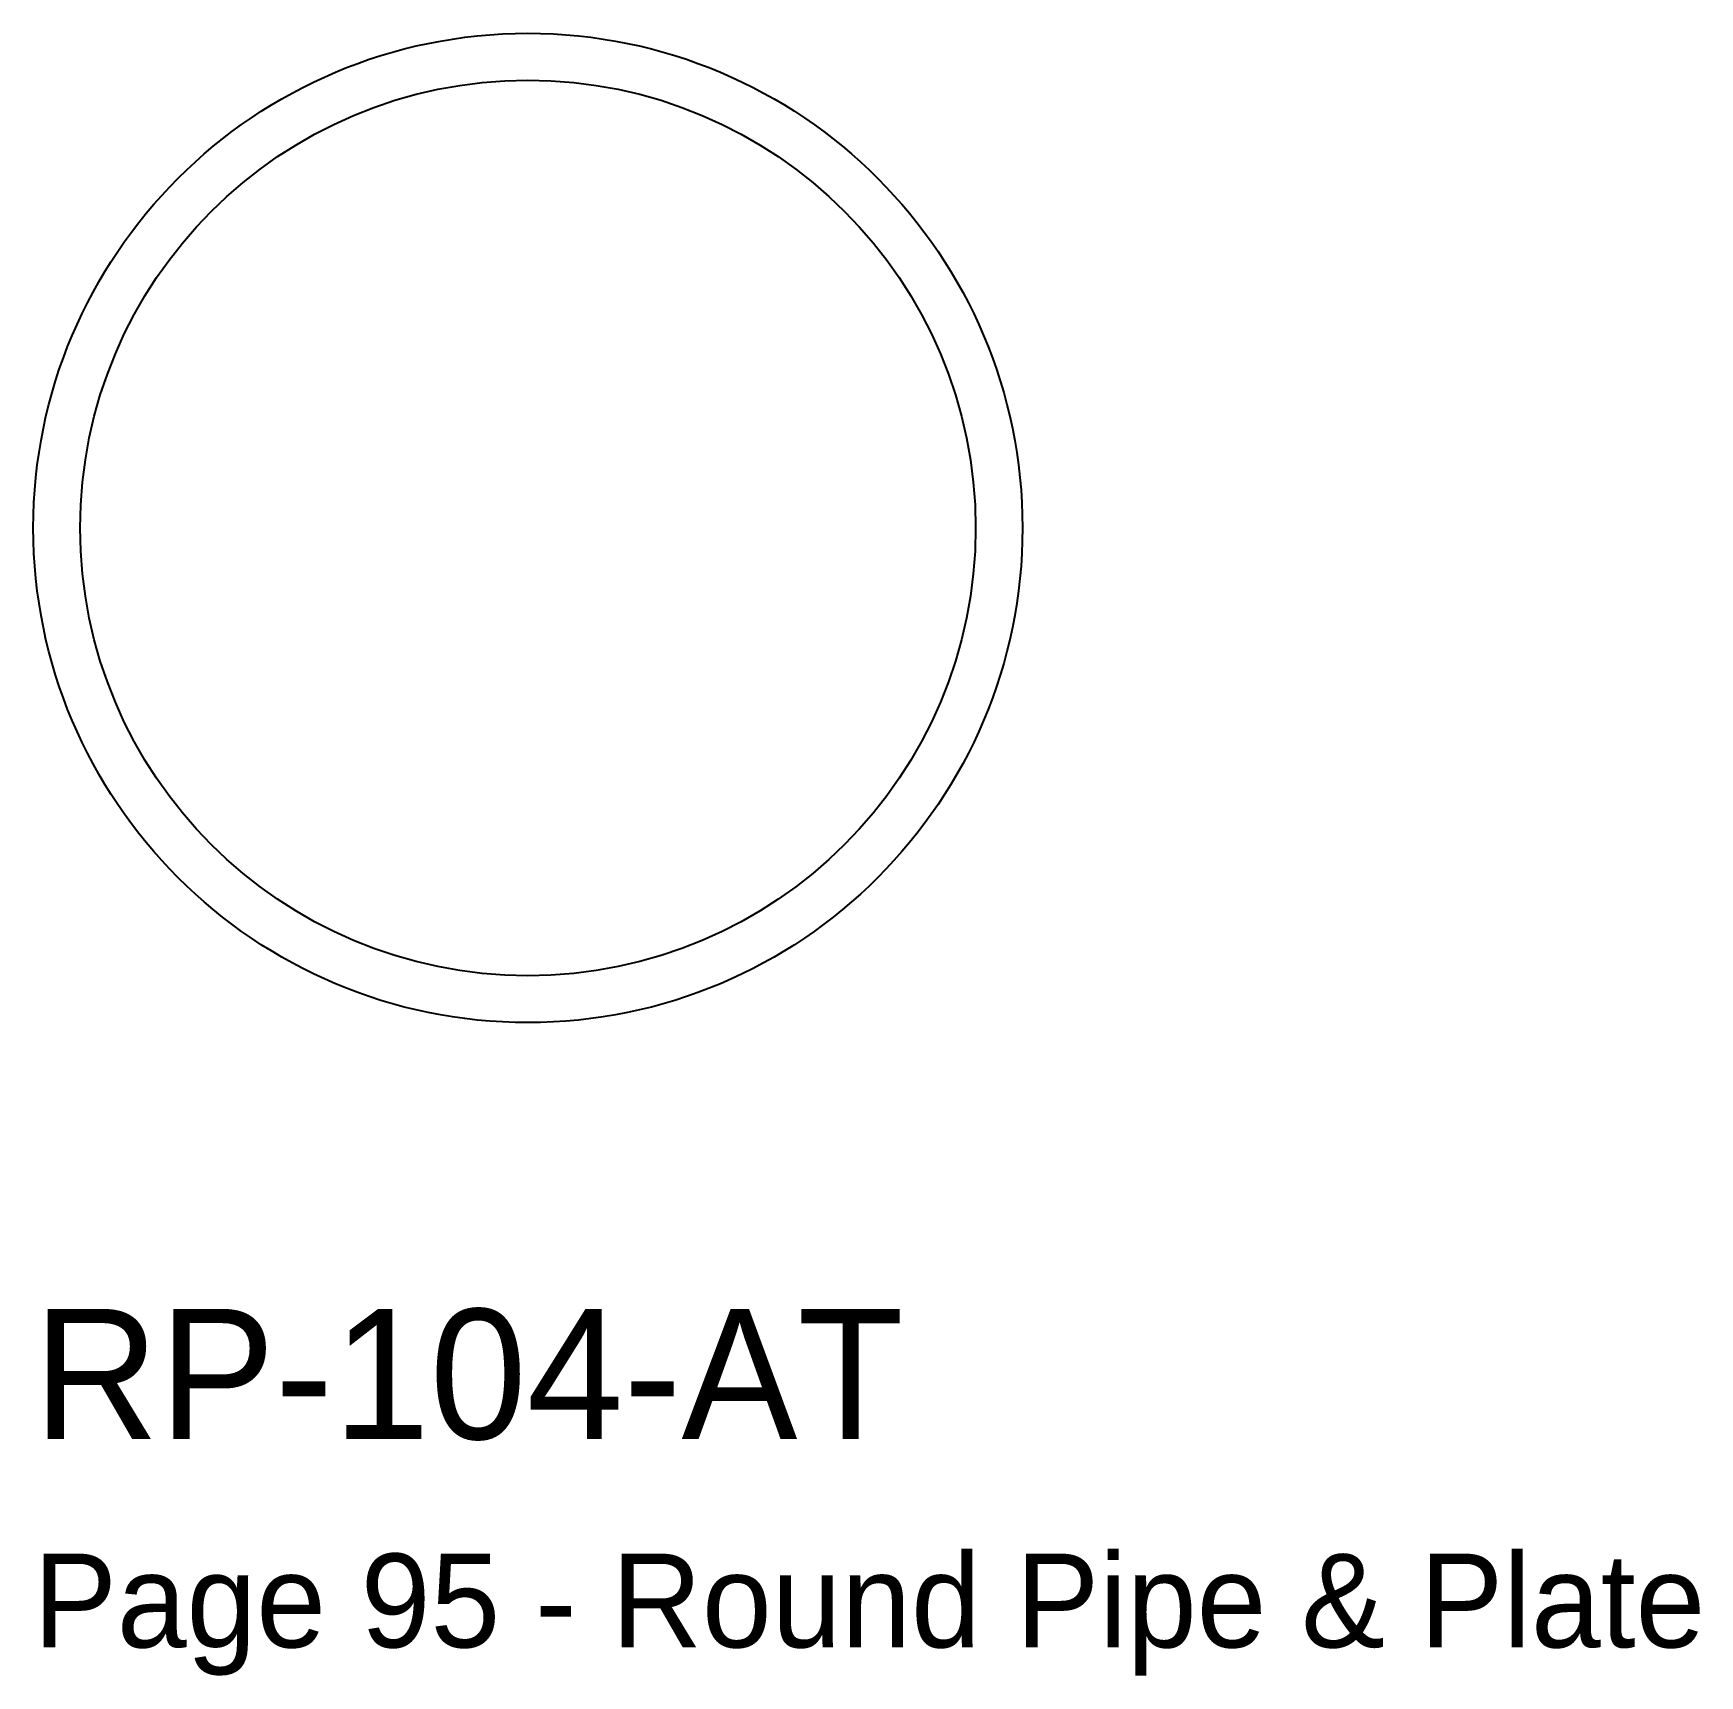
# Model space of a CAD drawing. Header units: millimetres. Extents: x 0 to 32, y -12.5 to 19.
import ezdxf

# ---------------------------------------------------------------- set-up
doc = ezdxf.new("R2010")
doc.units = ezdxf.units.MM
doc.layers.add('INFO', color=7, linetype='Continuous')
doc.layers.add('PROFILE', color=7, linetype='Continuous')

msp = doc.modelspace()

# ---------------------------------------------------------------- linework, layer by layer
at = {"layer": 'PROFILE'}
for radius in [9.5, 8.6]:
    msp.add_circle((9.5, 9.5), radius, dxfattribs=at)

# ---------------------------------------------------------------- texts
at = {"layer": 'INFO'}
for s, height, p in [('RP-104-AT', 2.5, (0, -8)), ('Page 95 - Round Pipe & Plate', 1.8, (0, -12))]:
    msp.add_text(s, height=height, dxfattribs=at).set_placement(p)

doc.saveas('drawing.dxf')
